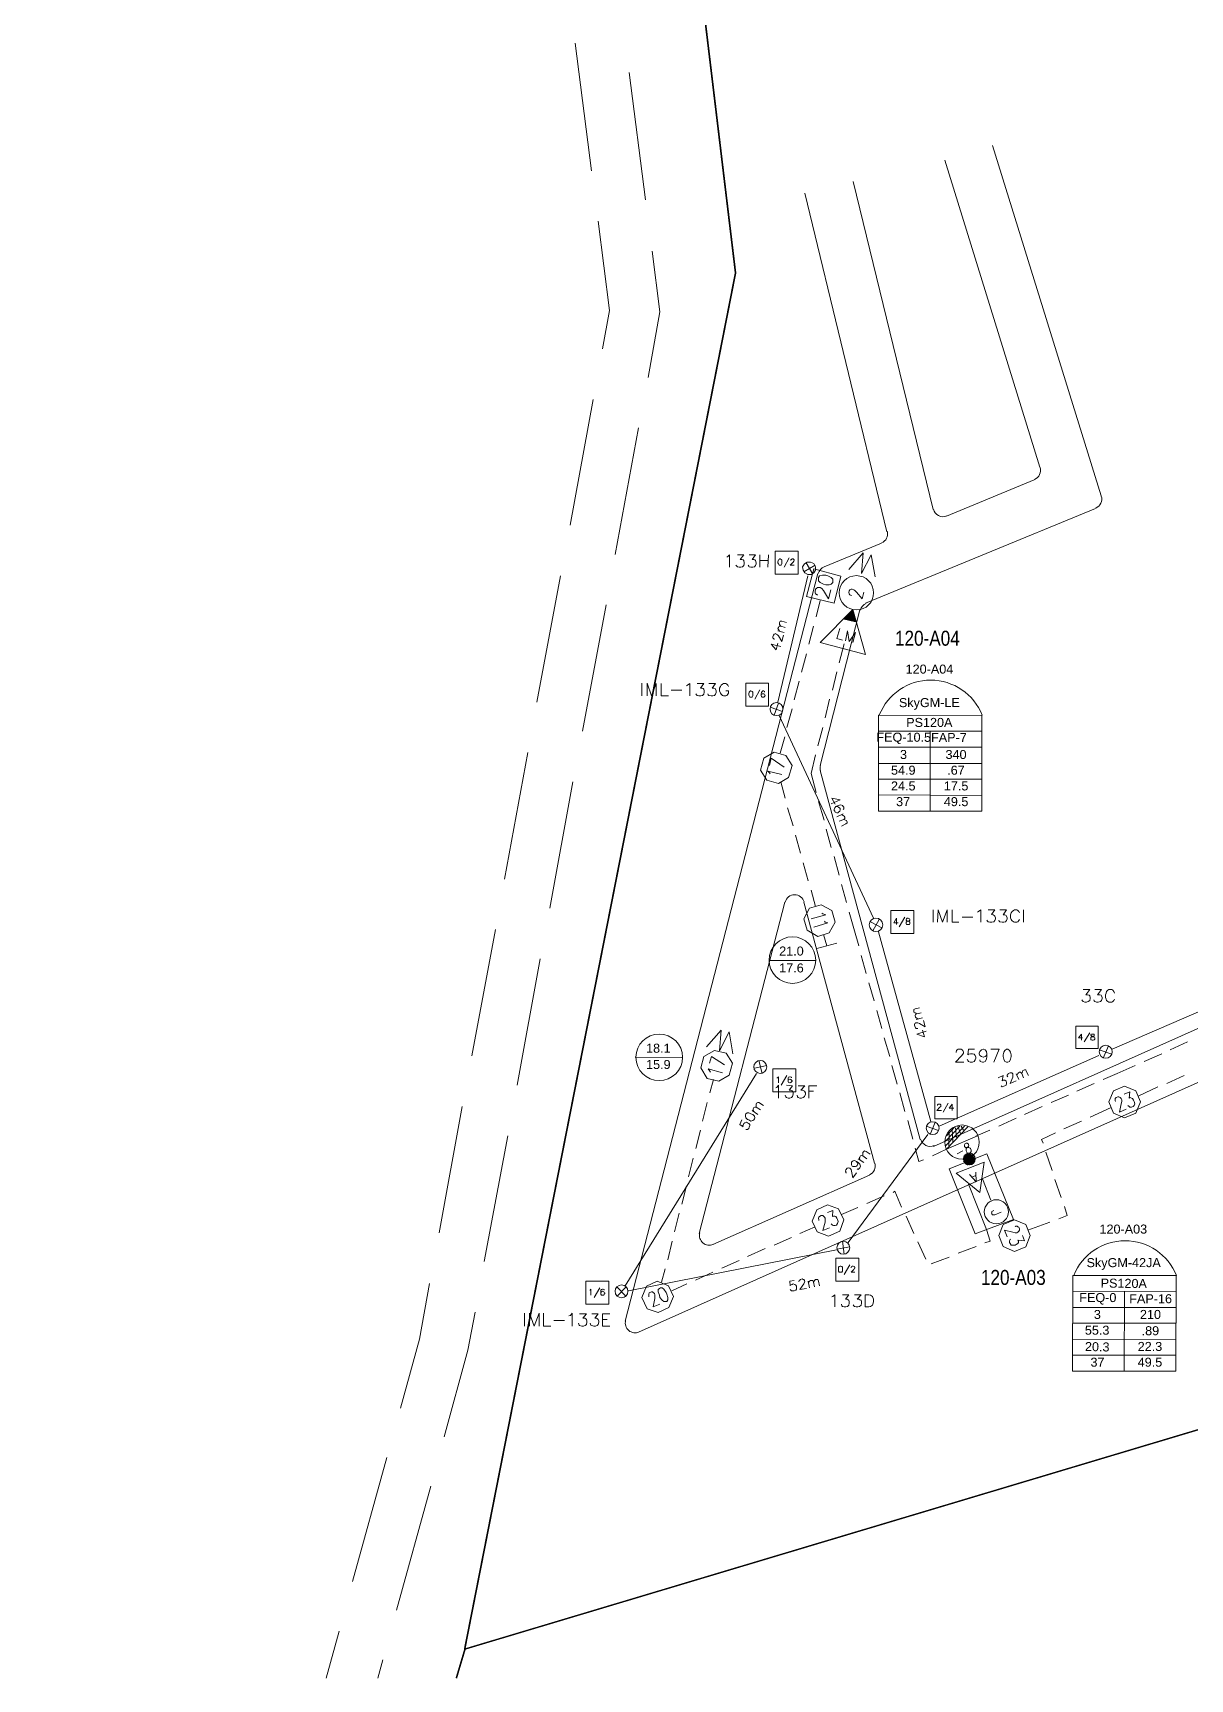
# Model space of a CAD drawing. Header units: millimetres. Extents: x 557 to 992, y 46 to 1048.
# Drawn here: x 556.6 to 784, y 45.8 to 369.4 of the extents above; entities that cross this region are included whole.
import ezdxf

# ---------------------------------------------------------------- set-up
doc = ezdxf.new("R2010")
doc.units = ezdxf.units.MM
for name, color, linetype in [('PDF_Level 1', 1, 'Continuous'), ('PDF_Level 21', 1, 'Continuous'), ('PDF_Level 22', 1, 'Continuous'), ('PDF_Level 35', 7, 'Continuous'), ('PDF_RICKLEE_AMPBLOCK', 7, 'Continuous'), ('PDF_SKY-Lipa$0$POLE NUMBER', 5, 'Continuous'), ('PDF_SKY-Lipa$0$RICKLEE_HOUSECOUNT', 3, 'Continuous'), ('PDF_Text', 7, 'Continuous')]:
    doc.layers.add(name, color=color, linetype=linetype)
for name, color, linetype, true_color in [('PDF_RICKLEE_COAXCABLE', 32, 'Continuous', 0xdd6e00), ('PDF_RICKLEE_ENDOFTAPOFFBLOCK', 132, 'Continuous', 0x00dddd), ('PDF_RICKLEE_NODEBOUNDARY', 92, 'Continuous', 0x00b800), ('PDF_SKY-Lipa$0$RICKLEE_POLEPED', 8, 'Continuous', 0x767676), ('PDF_SKY-Lipa$0$RICKLEE_ROAD', 251, 'Continuous', 0x636466), ('PDF_SKY-Lipa$0$RICKLEE_STRAND', 8, 'Continuous', 0x767676), ('PDF_SKY-Lipa$0$RICKLEE_STRANDDISTANCE', 8, 'Continuous', 0x767676)]:
    doc.layers.add(name, color=color, linetype=linetype, true_color=true_color)
doc.styles.add('PDF Arial Narrow', font='ARIALN.TTF')
doc.styles.add('PDF ArialMT', font='arial.ttf')

msp = doc.modelspace()

# ---------------------------------------------------------------- linework, layer by layer
at = {"layer": 'PDF_Level 1', "lineweight": 9}
for points in [[(711.95, 192.16), (712.61, 189.95)], [(714.6, 190.5), (710.62, 189.4)]]:
    msp.add_lwpolyline(points, dxfattribs=at)
at = {"layer": 'PDF_Level 21', "lineweight": 9}
for points in [[(716.91, 263.91), (719.78, 267.22), (719.45, 263.14), (721.33, 266.78), (722.1, 262.47)], [(717.47, 258.83), (717.36, 258.83), (717.14, 258.94), (717.03, 259.16), (716.91, 259.38), (717.03, 259.71), (717.14, 259.94), (717.36, 260.05), (717.58, 260.05), (717.91, 259.94), (718.13, 259.82), (718.46, 259.49), (719.56, 258.17), (719.9, 259.49)], [(718.13, 253.86), (716.25, 254.31)], [(716.47, 254.42), (718.02, 253.97), (716.36, 254.42)], [(718.02, 254.08), (716.47, 254.53)], [(718.02, 254.31), (716.58, 254.64)], [(718.02, 254.19), (716.58, 254.53)], [(717.91, 254.42), (716.69, 254.75)], [(716.8, 254.86), (717.91, 254.53), (716.8, 254.75)], [(717.8, 254.75), (716.91, 254.97)], [(717.91, 254.64), (716.91, 254.86)], [(717.8, 254.86), (717.03, 255.08)], [(717.8, 254.97), (717.14, 255.19), (717.8, 255.08)], [(717.69, 255.19), (717.25, 255.3)], [(717.69, 255.3), (717.36, 255.41), (717.69, 255.41), (717.47, 255.52), (717.58, 255.52)], [(688.99, 170.08), (691.86, 173.39), (691.52, 169.3), (693.4, 173.06), (694.17, 168.75)], [(735.9, 150.65), (739.66, 154.51)], [(735.9, 151.53), (738.77, 154.51)], [(742.19, 152.64), (736.12, 149.99), (740.32, 154.4)], [(736.12, 152.64), (737.78, 154.4)], [(736.56, 150.65), (736.67, 153.19)], [(737.34, 151.31), (737.23, 153.96)], [(738.11, 152.3), (737.89, 154.18)], [(738.88, 153.08), (738.33, 154.51)], [(739.43, 153.74), (738.99, 154.51)], [(738.22, 149.1), (739.32, 149.65)]]:
    msp.add_lwpolyline(points, dxfattribs=at)
for points in [[(711.28, 249.56), (717.69, 256.07), (720.23, 247.24)], [(716.03, 254.19), (717.69, 255.85), (718.24, 253.64)], [(716.25, 254.19), (717.58, 255.63), (718.13, 253.75)], [(739.77, 151.09), (739.66, 150.87), (739.66, 150.65), (739.66, 150.54), (739.88, 150.32), (739.99, 150.32), (740.32, 150.32), (740.54, 150.32), (740.76, 150.21), (740.87, 150.1), (740.98, 149.77), (740.98, 149.65), (740.98, 149.54), (740.87, 149.32), (740.54, 149.21), (740.32, 149.21), (740.21, 149.21), (740.1, 149.43), (739.99, 149.65), (739.99, 149.88), (739.99, 150.1), (740.21, 150.32), (740.43, 150.54), (740.54, 150.65), (740.43, 150.87), (740.43, 150.98), (740.21, 151.2), (739.99, 151.2)], [(743.52, 147.45), (742.64, 141.49), (738, 145.24)]]:
    msp.add_lwpolyline(points, close=True, dxfattribs=at)
for centre in [(718.43, 259.34), (739.19, 151.37)]:
    msp.add_circle(centre, 3.37, dxfattribs=at)
at = {"layer": 'PDF_Level 22', "lineweight": 9}
for points in [[(708.64, 258.61), (710.07, 264.02), (715.37, 262.58), (714.04, 257.29)], [(710.95, 262.14), (710.95, 261.7), (711.28, 261.37), (711.95, 261.04), (712.39, 260.93), (713.05, 260.93), (713.49, 261.04), (713.82, 261.37), (713.82, 261.59), (713.82, 262.03), (713.49, 262.36), (712.83, 262.69), (712.39, 262.81), (711.73, 262.81), (711.17, 262.69), (710.95, 262.36)], [(704.55, 227.37), (702.23, 228.03), (700.25, 226.82), (699.58, 224.5), (700.8, 222.51), (703.12, 221.85), (705.1, 223.06), (705.77, 225.38)], [(710.84, 191.82), (713.05, 192.49), (714.27, 194.58), (713.6, 196.9), (711.51, 198.01), (709.19, 197.34), (708.08, 195.25), (708.75, 193.04)], [(692.85, 168.86), (690.53, 169.41), (688.43, 168.2), (687.88, 165.99), (689.1, 163.9), (691.41, 163.34), (693.4, 164.56), (694.06, 166.88)], [(774.21, 159.26), (773.32, 161.47), (771.12, 162.35), (768.91, 161.47), (768.03, 159.26), (768.91, 157.05), (771.12, 156.17), (773.32, 157.05)], [(715.92, 136.08), (714.93, 138.28), (712.72, 139.06), (710.62, 138.06), (709.74, 135.86), (710.73, 133.76), (712.94, 132.88), (715.15, 133.87)], [(749.48, 129.89), (751.69, 130.78), (752.57, 132.99), (751.69, 135.19), (749.48, 136.08), (747.27, 135.19), (746.39, 132.99), (747.27, 130.89)], [(682.47, 121.06), (681.48, 123.16), (679.27, 124.04), (677.17, 123.05), (676.29, 120.84), (677.28, 118.64), (679.49, 117.86), (681.59, 118.86)], [(679.71, 122.61), (679.49, 122.39), (679.49, 121.95), (679.71, 121.28), (679.82, 120.84), (680.26, 120.29), (680.6, 120.07), (680.93, 120.07), (681.15, 120.07), (681.37, 120.4), (681.37, 120.84), (681.15, 121.51), (681.04, 121.84), (680.6, 122.5), (680.26, 122.72), (679.93, 122.72)]]:
    msp.add_lwpolyline(points, close=True, dxfattribs=at)
for points in [[(710.84, 258.94), (710.73, 258.94), (710.4, 259.16), (710.29, 259.27), (710.29, 259.6), (710.4, 260.05), (710.62, 260.27), (710.73, 260.38), (711.06, 260.38), (711.28, 260.38), (711.62, 260.16), (711.95, 259.82), (712.94, 258.17), (713.38, 259.94)], [(701.35, 225.38), (701.68, 226.82), (704.22, 225.05)], [(701.46, 223.73), (701.35, 223.95), (701.02, 224.28), (703.78, 223.62)], [(711.62, 196.35), (711.84, 196.24), (712.39, 196.02), (709.52, 195.25)], [(712.17, 194.8), (712.28, 194.58), (712.83, 194.47), (710.07, 193.59)], [(689.76, 165.11), (689.65, 165.33), (689.32, 165.77), (692.08, 165)], [(689.54, 166.88), (689.98, 168.2), (692.52, 166.54)], [(769.35, 159.37), (769.24, 159.48), (769.24, 159.7), (769.24, 159.92), (769.46, 160.14), (769.79, 160.25), (770.01, 160.25), (770.23, 160.14), (770.45, 159.92), (770.56, 159.7), (770.56, 159.37), (770.45, 158.93), (770.12, 157.27), (771.45, 157.82)], [(771.01, 160.8), (772.11, 161.25), (772, 160.03), (772.22, 160.14), (772.44, 160.03), (772.66, 159.92), (772.88, 159.59), (772.99, 159.37), (773.1, 158.93), (772.99, 158.6), (772.77, 158.38), (772.44, 158.27), (772.11, 158.27), (772, 158.38), (771.78, 158.6)], [(711.06, 135.97), (711.06, 136.08), (710.95, 136.41), (711.06, 136.63), (711.17, 136.74), (711.51, 136.96), (711.84, 136.96), (711.95, 136.85), (712.17, 136.63), (712.28, 136.41), (712.28, 136.08), (712.28, 135.64), (711.84, 133.98), (713.16, 134.53)], [(712.72, 137.51), (713.82, 137.95), (713.71, 136.74), (713.93, 136.85), (714.15, 136.85), (714.38, 136.74), (714.6, 136.41), (714.71, 136.19), (714.82, 135.75), (714.71, 135.41), (714.49, 135.08), (714.27, 134.97), (713.93, 134.97), (713.71, 135.08), (713.49, 135.3)], [(746.83, 137.62), (745.62, 137.07), (745.29, 137.07), (745.17, 137.07), (745.06, 137.29), (744.95, 137.4), (745.06, 137.62), (745.06, 137.73), (745.29, 137.84), (745.4, 137.95)], [(749.59, 134.75), (749.7, 134.86), (750.03, 134.86), (750.14, 134.75), (750.36, 134.64), (750.47, 134.31), (750.47, 134.09), (750.36, 133.87), (750.14, 133.65), (749.92, 133.54), (749.59, 133.54), (749.15, 133.65), (747.49, 134.09), (748.04, 132.77)], [(751.03, 132.99), (751.47, 131.99), (750.14, 132.1), (750.25, 131.88), (750.25, 131.66), (750.14, 131.44), (749.81, 131.22), (749.59, 131.11), (749.15, 131.11), (748.82, 131.11), (748.6, 131.44), (748.49, 131.66), (748.49, 131.99), (748.6, 132.21), (748.71, 132.32)], [(677.62, 120.95), (677.62, 121.06), (677.62, 121.39), (677.62, 121.51), (677.73, 121.73), (678.17, 121.95), (678.39, 121.95), (678.5, 121.84), (678.72, 121.62), (678.83, 121.39), (678.83, 121.06), (678.83, 120.62), (678.5, 118.97), (679.82, 119.52)]]:
    msp.add_lwpolyline(points, dxfattribs=at)
at = {"layer": 'PDF_Level 22', "color": 7, "lineweight": 9}
for points in [[(715.15, 252.32), (714.6, 250.33), (715.7, 250)], [(716.25, 249.89), (716.69, 251.88), (717.03, 249.78), (718.24, 251.55), (717.69, 249.56)], [(740.43, 143.14), (743.96, 134.2)], [(741.86, 145.46), (741.97, 143.58), (740.65, 145.02)], [(741.86, 144.8), (741.09, 144.47)], [(743.19, 144.14), (744.84, 139.94)]]:
    msp.add_lwpolyline(points, dxfattribs=at)
msp.add_lwpolyline([(744.07, 149.1), (749.26, 136.19), (741.75, 133.32), (736.67, 146.12)], close=True, dxfattribs=at)
msp.add_circle((745.92, 137.68), 2.37, dxfattribs=at)
at = {"layer": 'PDF_Level 35', "lineweight": 9}
for points in [[(739.43, 148.44), (740.65, 149.1), (741.53, 147.56), (740.32, 146.9), (739.43, 148.33)], [(741.53, 147.78), (740.1, 146.9), (739.43, 148.11), (740.87, 148.99), (741.64, 147.89)], [(739.88, 147.12), (739.43, 147.89), (741.09, 148.88), (741.64, 148.11)], [(740.32, 149.1), (739.54, 148.66)], [(740.87, 146.9), (739.77, 148.88)], [(741.09, 147.01), (739.88, 148.88)], [(741.2, 147.12), (740.1, 148.99)], [(741.31, 147.23), (740.21, 149.1)], [(741.42, 147.45), (740.43, 149.1)], [(741.2, 148.77), (739.43, 147.78)], [(739.43, 147.56), (741.31, 148.66)], [(740.54, 146.9), (739.54, 148.55)], [(741.42, 148.55), (739.54, 147.45)], [(740.76, 146.9), (739.66, 148.66)], [(739.66, 147.23), (741.53, 148.33)], [(741.53, 148.22), (739.77, 147.12)], [(741.64, 148), (739.88, 147.01)], [(741.42, 147.34), (740.65, 146.9)]]:
    msp.add_lwpolyline(points, dxfattribs=at)
msp.add_circle((740.62, 148.06), 1.16, dxfattribs=at)
at = {"layer": 'PDF_RICKLEE_AMPBLOCK', "lineweight": 9}
for points in [[(743.08, 216.44), (743.08, 235.21), (722.77, 235.32), (722.77, 216.44)], [(781.16, 106.38), (781.27, 125.15), (760.96, 125.15), (760.85, 106.38)]]:
    msp.add_lwpolyline(points, close=True, dxfattribs=at)
for points in [[(722.77, 232.12), (743.08, 232.12)], [(732.92, 232.12), (732.92, 216.44)], [(722.77, 229.03), (743.08, 229.03)], [(722.77, 225.82), (743.08, 225.82)], [(722.77, 222.73), (743.08, 222.73)], [(722.77, 219.64), (743.08, 219.53)], [(760.96, 122.06), (781.16, 121.95)], [(771.12, 122.06), (771.01, 106.38)], [(760.96, 118.86), (781.16, 118.86)], [(760.96, 115.76), (781.16, 115.76)], [(760.96, 112.67), (781.16, 112.56)], [(760.96, 109.47), (781.16, 109.47)]]:
    msp.add_lwpolyline(points, dxfattribs=at)
for centre in [(733.01, 231.3), (771.2, 121.12)]:
    msp.add_arc(centre, 10.87, 21.6691, 158.1742, dxfattribs=at)
at = {"layer": 'PDF_RICKLEE_COAXCABLE', "lineweight": 0}
for points in [[(711.28, 257.84), (710.51, 254.64)], [(709.96, 252.76), (709.08, 249.23)], [(715.04, 245.58), (716.03, 249.34)], [(708.64, 247.35), (707.64, 243.71)], [(713.71, 240.18), (714.6, 243.82)], [(707.2, 241.94), (706.21, 238.3)], [(705.77, 236.53), (704.77, 232.89)], [(712.28, 234.77), (713.16, 238.41)], [(704.33, 231.01), (703.45, 227.81)], [(710.84, 229.25), (711.84, 232.89)], [(710.51, 220.08), (709.52, 223.84), (710.4, 227.48)], [(703.56, 222.18), (704.44, 218.98)], [(704.88, 217.1), (705.99, 213.57)], [(712.06, 214.68), (710.95, 218.32)], [(706.43, 211.69), (707.42, 208.16)], [(713.49, 209.27), (712.5, 212.91)], [(715.04, 203.86), (714.04, 207.5)], [(707.97, 206.29), (708.97, 202.75)], [(709.52, 200.88), (710.4, 197.67)], [(716.47, 198.45), (715.48, 201.98)], [(718.9, 189.95), (718.02, 192.93), (717.03, 196.57)], [(720.34, 184.54), (719.34, 188.07)], [(721.88, 179.13), (720.89, 182.66)], [(723.43, 173.72), (722.43, 177.25)], [(724.97, 168.2), (723.87, 171.84)], [(778.4, 168.75), (774.98, 167.21)], [(783.48, 171.07), (780.06, 169.53)], [(726.41, 162.79), (725.41, 166.43)], [(773.21, 166.43), (769.68, 164.89), (766.92, 163.67)], [(689.65, 161.03), (690.31, 163.67)], [(765.16, 162.9), (761.73, 161.36)], [(773.88, 160.47), (777.63, 162.24)], [(779.4, 162.9), (782.82, 164.45)], [(688.21, 155.51), (689.1, 159.15)], [(727.95, 157.38), (726.96, 161.03)], [(760.08, 160.58), (756.66, 159.15)], [(729.5, 151.97), (728.51, 155.62)], [(749.81, 156.06), (746.39, 154.51)], [(754.89, 158.38), (751.47, 156.83)], [(759.19, 153.96), (762.62, 155.51)], [(764.38, 156.28), (768.47, 158.15)], [(686.89, 150.1), (687.77, 153.74)], [(744.62, 153.74), (741.86, 152.53)], [(755.11, 151.2), (754.78, 151.86), (757.54, 153.19)], [(731.6, 147.89), (730.71, 147.56), (729.94, 150.21)], [(736.12, 149.99), (733.36, 148.66)], [(756.88, 145.79), (755.66, 149.43)], [(685.45, 144.58), (686.34, 148.22)], [(684.13, 139.17), (685.01, 142.81)], [(758.64, 140.49), (757.43, 144.02)], [(723.87, 140.82), (720.45, 139.28)], [(727.29, 138.62), (725.97, 141.71), (725.64, 141.49)], [(682.69, 133.76), (683.58, 137.4)], [(718.68, 138.51), (715.48, 137.18)], [(729.72, 133.43), (728.17, 136.85)], [(758.2, 136.3), (759.86, 136.96), (759.3, 138.73)], [(705.65, 132.65), (702.23, 131.11)], [(710.29, 134.75), (707.31, 133.43)], [(743.96, 134.2), (744.73, 131.88), (743.63, 131.55)], [(752.13, 134.09), (756.43, 135.64)], [(681.37, 128.24), (682.25, 131.88)], [(700.47, 130.45), (697.04, 128.9)], [(732.04, 128.35), (730.49, 131.77)], [(741.97, 130.89), (738.44, 129.56)], [(680.15, 123.82), (680.82, 126.47)], [(695.39, 128.13), (691.97, 126.58)], [(736.67, 128.79), (733.14, 127.47)], [(685.12, 123.49), (682.14, 122.17)], [(690.2, 125.81), (686.78, 124.27)]]:
    msp.add_lwpolyline(points, dxfattribs=at)
at = {"layer": 'PDF_RICKLEE_ENDOFTAPOFFBLOCK', "lineweight": 0}
for points in [[(701.24, 187.08), (710.29, 187.08)], [(674.97, 168.09), (684.13, 167.98)]]:
    msp.add_lwpolyline(points, dxfattribs=at)
for centre in [(705.85, 187.14), (679.68, 168.04)]:
    msp.add_circle(centre, 4.58, dxfattribs=at)
at = {"layer": 'PDF_RICKLEE_NODEBOUNDARY', "lineweight": 0}
for points in [[(985.27, 154.62, 0.316, 0.316, 0), (777.08, 1038.41, 0.332, 0.332, 0), (556.79, 946.01, 0.213, 0.213, 0), (670.99, 519.02, 0.329, 0.329, 0), (694.67, 322.2, 0.325, 0.325, 0), (641.46, 51.74, 0, 0, 0)], [(991.46, 114.33, 0.285, 0.285, 0), (985.27, 154.62, 0.275, 0.275, 0), (641.52, 51.74, 0.318, 0.318, 0), (639.81, 46, 0, 0, 0)]]:
    msp.add_lwpolyline(points, format="xyseb", dxfattribs=at)
at = {"layer": 'PDF_SKY-Lipa$0$POLE NUMBER', "lineweight": 13}
for points in [[(692.96, 266.34), (693.18, 266.45), (693.51, 266.78), (693.51, 264.35)], [(695.06, 266.78), (696.27, 266.78), (695.61, 265.9), (695.94, 265.9), (696.16, 265.79), (696.27, 265.68), (696.38, 265.23), (696.38, 265.01), (696.27, 264.68), (696.05, 264.46), (695.72, 264.35), (695.39, 264.35), (695.06, 264.46), (694.95, 264.57), (694.73, 264.79)], [(697.38, 266.78), (698.59, 266.78), (697.93, 265.9), (698.26, 265.9), (698.48, 265.79), (698.59, 265.68), (698.7, 265.23), (698.7, 265.01), (698.59, 264.68), (698.37, 264.46), (698.04, 264.35), (697.71, 264.35), (697.38, 264.46), (697.27, 264.57), (697.15, 264.79)], [(699.47, 264.35), (699.47, 266.78)], [(699.47, 265.68), (701.02, 265.68)], [(701.13, 266.78), (701.02, 264.35)], [(676.29, 239.07), (676.29, 241.61)], [(677.28, 239.07), (677.28, 241.61), (678.17, 239.07), (679.05, 241.5), (679.05, 239.07)], [(680.04, 241.5), (680.04, 239.07), (681.48, 239.07)], [(682.03, 240.18), (684.13, 240.18)], [(685.01, 241.06), (685.23, 241.17), (685.67, 241.5), (685.67, 239.07)], [(687.11, 241.5), (688.43, 241.5), (687.77, 240.62), (688.1, 240.62), (688.32, 240.51), (688.43, 240.4), (688.54, 240.06), (688.54, 239.84), (688.43, 239.4), (688.21, 239.18), (687.88, 239.07), (687.44, 239.07), (687.11, 239.18), (687, 239.29), (686.89, 239.51)], [(689.43, 241.5), (690.75, 241.5), (690.09, 240.62), (690.42, 240.62), (690.64, 240.51), (690.75, 240.4), (690.86, 240.06), (690.86, 239.73), (690.75, 239.4), (690.53, 239.18), (690.2, 239.07), (689.87, 239.07), (689.43, 239.18), (689.32, 239.29), (689.21, 239.51)], [(693.29, 240.95), (693.18, 241.17), (692.96, 241.39), (692.74, 241.5), (692.3, 241.5), (692.08, 241.39), (691.86, 241.17), (691.75, 240.95), (691.52, 240.62), (691.52, 240.06), (691.75, 239.62), (691.86, 239.4), (692.08, 239.18), (692.3, 239.07), (692.74, 239.07), (692.96, 239.18), (693.18, 239.4), (693.29, 239.62), (693.29, 240.06), (692.74, 240.06)], [(733.47, 194.58), (733.47, 197.01)], [(734.36, 194.58), (734.47, 197.01), (735.35, 194.58), (736.23, 197.01), (736.23, 194.58)], [(737.23, 197.01), (737.23, 194.58), (738.55, 194.58)], [(739.21, 195.58), (741.31, 195.58)], [(742.19, 196.57), (742.41, 196.68), (742.86, 197.01), (742.86, 194.58)], [(744.29, 197.01), (745.62, 197.01), (744.95, 196.13), (745.29, 196.02), (745.51, 195.91), (745.62, 195.8), (745.73, 195.47), (745.73, 195.25), (745.62, 194.92), (745.4, 194.69), (745.06, 194.58), (744.62, 194.58), (744.29, 194.69), (744.18, 194.8), (744.07, 195.03)], [(746.61, 197.01), (747.93, 197.01), (747.27, 196.02), (747.6, 196.02), (747.82, 195.91), (747.93, 195.8), (748.04, 195.47), (748.04, 195.25), (747.93, 194.92), (747.71, 194.69), (747.38, 194.58), (747.05, 194.58), (746.61, 194.69), (746.5, 194.8), (746.39, 195.03)], [(750.47, 196.46), (750.36, 196.68), (750.14, 196.9), (749.92, 197.01), (749.48, 197.01), (749.26, 196.9), (749.04, 196.68), (748.82, 196.46), (748.71, 196.02), (748.71, 195.47), (748.82, 195.14), (748.93, 194.92), (749.26, 194.69), (749.48, 194.58), (749.92, 194.58), (750.14, 194.69), (750.36, 194.92), (750.47, 195.14)], [(751.25, 194.58), (751.25, 197.01)], [(762.95, 181.34), (764.27, 181.34), (763.5, 180.34), (763.83, 180.34), (764.16, 180.23), (764.27, 180.12), (764.38, 179.79), (764.38, 179.57), (764.27, 179.24), (763.94, 179.02), (763.61, 178.91), (763.28, 178.91), (762.95, 179.02), (762.84, 179.13), (762.73, 179.35)], [(765.27, 181.34), (766.59, 181.34), (765.82, 180.34), (766.26, 180.34), (766.48, 180.23), (766.59, 180.12), (766.7, 179.79), (766.7, 179.57), (766.59, 179.24), (766.37, 179.02), (765.93, 178.91), (765.6, 178.91), (765.27, 179.02), (765.16, 179.13), (765.05, 179.35)], [(769.13, 180.67), (769.02, 181.01), (768.8, 181.23), (768.58, 181.34), (768.03, 181.34), (767.8, 181.23), (767.58, 181.01), (767.47, 180.67), (767.36, 180.34), (767.36, 179.79), (767.47, 179.46), (767.58, 179.24), (767.8, 179.02), (768.03, 178.91), (768.58, 178.91), (768.8, 179.02), (769.02, 179.24), (769.13, 179.46)], [(738, 168.97), (738, 169.08), (738.11, 169.41), (738.22, 169.53), (738.44, 169.64), (738.99, 169.64), (739.21, 169.53), (739.32, 169.41), (739.43, 169.08), (739.43, 168.86), (739.32, 168.64), (739.1, 168.31), (737.89, 167.1), (739.54, 167.1)], [(741.64, 169.64), (740.43, 169.64), (740.32, 168.53), (740.43, 168.64), (740.87, 168.75), (741.2, 168.75), (741.53, 168.64), (741.75, 168.42), (741.86, 168.09), (741.86, 167.87), (741.75, 167.54), (741.53, 167.21), (741.2, 167.1), (740.76, 167.1), (740.43, 167.21), (740.32, 167.43), (740.21, 167.65)], [(744.07, 168.75), (743.96, 168.42), (743.74, 168.2), (743.41, 168.09), (743.3, 168.09), (742.97, 168.2), (742.64, 168.42), (742.53, 168.75), (742.53, 168.86), (742.64, 169.19), (742.97, 169.53), (743.3, 169.64), (743.41, 169.64), (743.74, 169.53), (743.96, 169.19), (744.07, 168.75), (744.07, 168.2), (743.96, 167.65), (743.74, 167.21), (743.41, 167.1), (743.19, 167.1), (742.75, 167.21), (742.64, 167.54)], [(744.84, 169.64), (746.5, 169.64), (745.4, 167.1)], [(702.56, 162.02), (702.78, 162.13), (703.12, 162.57), (703.12, 160.03)], [(704.66, 162.57), (705.88, 162.46), (705.21, 161.58), (705.54, 161.58), (705.77, 161.47), (705.88, 161.36), (705.99, 161.03), (705.99, 160.8), (705.88, 160.36), (705.65, 160.14), (705.32, 160.03), (704.99, 160.03), (704.66, 160.14), (704.55, 160.25), (704.44, 160.58)], [(706.98, 162.46), (708.3, 162.46), (707.53, 161.58), (707.86, 161.58), (708.08, 161.47), (708.19, 161.36), (708.41, 161.03), (708.41, 160.8), (708.19, 160.36), (707.97, 160.14), (707.64, 160.03), (707.31, 160.03), (706.98, 160.14), (706.87, 160.25), (706.76, 160.58)], [(709.08, 160.03), (709.08, 162.46), (710.62, 162.46)], [(709.08, 161.36), (709.96, 161.36)], [(713.6, 120.95), (713.82, 121.06), (714.15, 121.39), (714.15, 118.97)], [(715.7, 121.39), (716.91, 121.39), (716.25, 120.51), (716.58, 120.51), (716.8, 120.4), (716.91, 120.29), (717.03, 119.96), (717.03, 119.74), (716.91, 119.3), (716.69, 119.08), (716.36, 118.97), (716.03, 118.97), (715.7, 119.08), (715.59, 119.19), (715.48, 119.52)], [(718.02, 121.39), (719.34, 121.39), (718.57, 120.51), (718.9, 120.51), (719.12, 120.4), (719.34, 120.29), (719.45, 119.96), (719.45, 119.74), (719.34, 119.3), (719.01, 119.08), (718.68, 118.97), (718.35, 118.97), (718.02, 119.08), (717.91, 119.19), (717.8, 119.41)], [(653.22, 115.21), (653.22, 117.75)], [(654.21, 115.21), (654.21, 117.75), (655.1, 115.21), (656.09, 117.75), (656.09, 115.21)], [(656.97, 117.75), (656.97, 115.21), (658.41, 115.21)], [(661.94, 117.2), (662.27, 117.31), (662.6, 117.75), (662.6, 115.21)], [(664.04, 117.64), (665.36, 117.64), (664.7, 116.76), (665.03, 116.76), (665.25, 116.65), (665.36, 116.54), (665.47, 116.21), (665.47, 115.99), (665.36, 115.54), (665.14, 115.32), (664.81, 115.21), (664.48, 115.21), (664.04, 115.32), (663.93, 115.43), (663.82, 115.76)], [(666.47, 117.64), (667.68, 117.64), (667.02, 116.76), (667.35, 116.76), (667.57, 116.65), (667.68, 116.54), (667.79, 116.21), (667.79, 115.99), (667.68, 115.54), (667.46, 115.32), (667.13, 115.21), (666.8, 115.21), (666.47, 115.32), (666.25, 115.43), (666.13, 115.76)], [(670, 115.21), (668.56, 115.21), (668.56, 117.64), (670, 117.64)], [(668.56, 116.54), (669.45, 116.54)], [(658.96, 116.32), (661.06, 116.32)]]:
    msp.add_lwpolyline(points, dxfattribs=at)
for points in [[(747.93, 169.64), (747.6, 169.41), (747.38, 169.08), (747.27, 168.53), (747.27, 168.2), (747.38, 167.65), (747.6, 167.21), (747.93, 167.1), (748.16, 167.1), (748.49, 167.21), (748.71, 167.65), (748.82, 168.2), (748.82, 168.53), (748.71, 169.08), (748.49, 169.41), (748.16, 169.64)], [(720.12, 118.97), (720.12, 121.39), (720.89, 121.39), (721.22, 121.28), (721.55, 121.06), (721.66, 120.84), (721.77, 120.51), (721.77, 119.96), (721.66, 119.52), (721.55, 119.3), (721.22, 119.08), (720.89, 118.97)]]:
    msp.add_lwpolyline(points, close=True, dxfattribs=at)
at = {"layer": 'PDF_SKY-Lipa$0$RICKLEE_HOUSECOUNT', "lineweight": 0}
for points in [[(706.98, 267.55), (706.98, 263.03), (702.45, 263.03), (702.45, 267.55)], [(703.34, 266.01), (703.23, 265.9), (703.12, 265.79), (703.01, 265.45), (703.01, 265.23), (703.12, 265.01), (703.23, 264.79), (703.34, 264.79), (703.45, 264.79), (703.67, 264.79), (703.78, 265.01), (703.78, 265.23), (703.78, 265.45), (703.78, 265.79), (703.67, 265.9), (703.45, 266.01)], [(701.13, 241.61), (701.13, 237.08), (696.71, 237.08), (696.71, 241.61)], [(697.6, 240.06), (697.49, 239.95), (697.38, 239.84), (697.27, 239.51), (697.27, 239.29), (697.38, 239.07), (697.49, 238.85), (697.6, 238.85), (697.71, 238.85), (697.93, 238.85), (698.04, 239.07), (698.04, 239.29), (698.04, 239.51), (698.04, 239.84), (697.93, 239.95), (697.71, 240.06)], [(729.72, 196.9), (729.72, 192.38), (725.19, 192.38), (725.19, 196.9)], [(728.4, 195.36), (728.28, 195.25), (728.17, 195.14), (728.17, 195.03), (728.28, 194.92), (728.4, 194.8), (728.62, 194.8), (728.84, 194.69), (728.95, 194.58), (728.95, 194.47), (728.95, 194.36), (728.95, 194.25), (728.84, 194.14), (728.62, 194.14), (728.4, 194.14), (728.28, 194.14), (728.17, 194.25), (728.17, 194.36), (728.17, 194.47), (728.17, 194.58), (728.28, 194.69), (728.51, 194.8), (728.73, 194.8), (728.84, 194.92), (728.95, 195.03), (728.95, 195.14), (728.84, 195.25), (728.62, 195.36)], [(765.93, 174.16), (765.93, 169.75), (761.51, 169.75), (761.51, 174.16)], [(764.71, 172.62), (764.6, 172.62), (764.49, 172.51), (764.49, 172.4), (764.6, 172.28), (764.71, 172.17), (764.93, 172.06), (765.05, 172.06), (765.16, 171.95), (765.27, 171.84), (765.27, 171.62), (765.16, 171.51), (764.93, 171.4), (764.71, 171.4), (764.6, 171.51), (764.49, 171.51), (764.49, 171.62), (764.49, 171.84), (764.49, 171.95), (764.6, 172.06), (764.82, 172.06), (765.05, 172.17), (765.16, 172.28), (765.16, 172.4), (765.16, 172.51), (765.16, 172.62), (764.93, 172.62)], [(706.54, 165.77), (706.54, 161.25), (702.01, 161.25), (702.01, 165.77)], [(738.22, 160.36), (738.22, 155.95), (733.8, 155.95), (733.8, 160.36)], [(718.9, 128.57), (718.9, 124.04), (714.38, 124.04), (714.38, 128.57)], [(715.26, 127.02), (715.04, 126.91), (714.93, 126.8), (714.93, 126.47), (714.93, 126.25), (714.93, 126.03), (715.04, 125.81), (715.26, 125.81), (715.37, 125.81), (715.59, 125.81), (715.7, 126.03), (715.7, 126.25), (715.7, 126.47), (715.7, 126.8), (715.59, 126.91), (715.37, 127.02)], [(669.78, 124.04), (669.78, 119.52), (665.25, 119.52), (665.25, 124.04)]]:
    msp.add_lwpolyline(points, close=True, dxfattribs=at)
for points in [[(705.21, 266.23), (704.22, 264.35)], [(705.54, 265.68), (705.54, 265.79), (705.54, 265.9), (705.65, 265.9), (705.77, 266.01), (705.99, 266.01), (706.1, 265.9), (706.21, 265.79), (706.21, 265.68), (706.1, 265.57), (705.99, 265.34), (705.43, 264.79), (706.21, 264.79)], [(699.47, 240.29), (698.48, 238.41)], [(700.36, 239.84), (700.36, 239.95), (700.14, 240.06), (700.02, 240.06), (699.91, 239.95), (699.8, 239.73), (699.69, 239.51), (699.69, 239.18), (699.8, 238.96), (699.91, 238.85), (700.02, 238.85), (700.14, 238.85), (700.25, 238.85), (700.36, 238.96), (700.47, 239.18), (700.36, 239.4), (700.25, 239.51), (700.14, 239.51), (700.02, 239.51), (699.91, 239.51), (699.8, 239.4), (699.69, 239.18)], [(726.3, 194.14), (726.3, 195.36), (725.75, 194.47), (726.63, 194.47)], [(727.95, 195.58), (726.85, 193.7)], [(762.62, 171.4), (762.62, 172.62), (762.06, 171.84), (762.84, 171.84)], [(764.27, 172.84), (763.17, 171.07)], [(702.78, 164.01), (702.9, 164.01), (703.12, 164.23), (703.12, 163.01)], [(704.77, 164.45), (703.67, 162.57)], [(705.65, 164.01), (705.65, 164.12), (705.43, 164.23), (705.32, 164.23), (705.1, 164.12), (704.99, 164.01), (704.99, 163.67), (704.99, 163.45), (704.99, 163.23), (705.1, 163.12), (705.32, 163.01), (705.43, 163.01), (705.54, 163.12), (705.65, 163.23), (705.77, 163.34), (705.77, 163.45), (705.65, 163.56), (705.54, 163.67), (705.43, 163.78), (705.32, 163.78), (705.1, 163.67), (704.99, 163.56), (704.99, 163.45)], [(734.36, 158.6), (734.36, 158.71), (734.47, 158.82), (734.58, 158.82), (734.8, 158.82), (734.91, 158.82), (735.02, 158.71), (735.02, 158.6), (735.02, 158.49), (735.02, 158.38), (734.8, 158.27), (734.25, 157.6), (735.13, 157.6)], [(736.45, 159.04), (735.46, 157.27)], [(737.23, 157.6), (737.23, 158.82), (736.67, 158.04), (737.56, 158.04)], [(717.14, 127.25), (716.03, 125.37)], [(717.36, 126.69), (717.36, 126.8), (717.47, 126.91), (717.58, 127.02), (717.8, 127.02), (718.02, 126.91), (718.13, 126.8), (718.13, 126.69), (718.02, 126.58), (717.91, 126.36), (717.36, 125.81), (718.13, 125.81)], [(666.02, 122.28), (666.13, 122.28), (666.25, 122.5), (666.25, 121.28)], [(668.01, 122.72), (666.91, 120.84)], [(668.89, 122.28), (668.89, 122.39), (668.67, 122.5), (668.56, 122.5), (668.34, 122.39), (668.23, 122.28), (668.23, 121.95), (668.23, 121.73), (668.23, 121.51), (668.34, 121.28), (668.56, 121.28), (668.78, 121.28), (668.89, 121.51), (669.01, 121.62), (669.01, 121.73), (668.89, 121.84), (668.78, 121.95), (668.56, 122.06), (668.34, 121.95), (668.23, 121.84), (668.23, 121.73)]]:
    msp.add_lwpolyline(points, dxfattribs=at)
at = {"layer": 'PDF_SKY-Lipa$0$RICKLEE_POLEPED', "lineweight": 0}
msp.add_lwpolyline([(709.41, 265.34), (708.75, 265.34), (708.19, 265.01), (707.86, 264.46), (707.97, 263.8), (708.3, 263.25), (708.86, 262.92), (709.52, 262.92), (710.07, 263.25), (710.4, 263.8), (710.4, 264.46), (710.07, 265.12)], close=True, dxfattribs=at)
for points in [[(710.29, 264.79), (708.08, 263.47)], [(709.85, 263.03), (708.52, 265.23)], [(701.46, 236.86), (703.89, 235.98)], [(702.23, 235.32), (703.12, 237.64)], [(723.43, 193.48), (721.22, 194.69)], [(722.88, 195.14), (721.66, 192.93)], [(768.58, 168.64), (766.15, 169.53)], [(766.92, 167.87), (767.92, 170.3)], [(700.8, 166.43), (698.37, 165.88)], [(699.91, 164.89), (699.25, 167.43)], [(734.58, 153.63), (732.15, 154.51)], [(732.92, 152.86), (733.91, 155.28)], [(717.14, 130.78), (714.6, 130.34)], [(716.03, 129.34), (715.7, 131.88)], [(671.32, 121.06), (673.2, 122.94)], [(673.2, 121.06), (671.32, 122.94)]]:
    msp.add_lwpolyline(points, dxfattribs=at)
for centre, radius in [((702.72, 236.48), 1.27), ((722.27, 194.09), 1.33), ((767.41, 169.13), 1.27), ((699.54, 166.14), 1.28), ((733.41, 154.12), 1.27), ((715.86, 130.62), 1.27), ((672.27, 122.06), 1.26)]:
    msp.add_circle(centre, radius, dxfattribs=at)
at = {"layer": 'PDF_SKY-Lipa$0$RICKLEE_ROAD', "lineweight": 0}
for points in [[(666.36, 342.29), (663.15, 367.35)], [(676.95, 336.55), (673.75, 361.61)], [(766.48, 278.37), (745.17, 347.25)], [(754.45, 284), (735.79, 344.38)], [(717.8, 340.19), (733.47, 275.72)], [(708.3, 337.87), (724.42, 271.31)], [(668.56, 307.29), (669.89, 314.8), (667.68, 332.35)], [(677.51, 301.66), (679.82, 314.58), (678.28, 326.5)], [(662.16, 272.63), (666.69, 297.36)], [(670.99, 266.89), (675.63, 291.73)], [(736.12, 274.4), (753.34, 281.57)], [(720.23, 257.29), (765.38, 275.94)], [(655.65, 237.86), (660.28, 262.69)], [(672.98, 116.21), (710.84, 263.14)], [(664.59, 232.12), (669.23, 256.95)], [(711.28, 225.38), (719.12, 255.96)], [(649.25, 203.08), (653.88, 227.92)], [(711.28, 224.39), (730.93, 151.86)], [(658.19, 197.34), (662.71, 222.18)], [(846.84, 201.1), (733.58, 150.54)], [(687.55, 133.43), (704.33, 198.56)], [(708.08, 198.56), (721.99, 147.23)], [(642.84, 168.31), (647.48, 193.15)], [(847.62, 190.83), (675.63, 114)], [(651.78, 162.57), (656.31, 187.41)], [(636.44, 133.54), (640.97, 158.38)], [(645.27, 127.91), (649.91, 152.64)], [(721, 144.91), (690.2, 131.22)], [(628.82, 99.1), (632.58, 112.67), (634.56, 123.6)], [(637.43, 93.47), (642.07, 110.47), (643.5, 117.97)], [(619.44, 64.99), (626.17, 89.38)], [(628.05, 59.36), (634.78, 83.75)], [(614.25, 46), (616.79, 55.27)], [(624.41, 46), (625.4, 49.64)]]:
    msp.add_lwpolyline(points, dxfattribs=at)
msp.add_lwpolyline([(710.93, 263.13, -0.235384), (712.06, 264.46), (723.32, 269.1)], format="xyb", dxfattribs=at)
for centre, start, end in [((752.66, 283.4), 292.5502, 17.1724), ((764.69, 277.77), 292.5502, 17.1724), ((735.43, 276.23), 193.6575, 292.5509), ((722.63, 270.93), 292.5494, 13.6505), ((721.08, 255.47), 112.5495, 165.531), ((713.24, 224.89), 165.531, 195.1832), ((706.29, 198.07), 15.1831, 165.531), ((732.9, 152.47), 195.1831, 294.0765), ((720.2, 146.73), 294.0765, 15.1831), ((689.51, 133.04), 165.531, 294.0765), ((674.94, 115.82), 165.531, 294.0765)]:
    msp.add_arc(centre, 1.93, start, end, dxfattribs=at)
at = {"layer": 'PDF_SKY-Lipa$0$RICKLEE_STRAND', "lineweight": 0}
for points in [[(703.01, 237.86), (708.86, 262.69)], [(721.77, 195.36), (703.23, 235.21)], [(733.03, 155.4), (722.77, 192.71)], [(811.96, 188.4), (768.69, 169.64)], [(766.04, 168.42), (734.69, 154.51)], [(672.98, 123.16), (698.81, 164.89)], [(732.48, 152.86), (716.8, 131.66)], [(673.64, 122.17), (714.49, 130.23)]]:
    msp.add_lwpolyline(points, dxfattribs=at)
at = {"layer": 'PDF_SKY-Lipa$0$RICKLEE_STRANDDISTANCE', "lineweight": 0}
for points in [[(703.34, 251.77), (703.12, 252.1), (703.01, 252.32), (703.12, 252.54), (703.23, 252.76), (703.56, 252.76), (704.44, 252.54)], [(703.56, 252.76), (703.34, 253.09), (703.34, 253.31), (703.34, 253.53), (703.45, 253.75), (703.78, 253.75), (704.66, 253.53)], [(703.56, 248.79), (701.68, 249.23), (702.67, 248.12), (703.01, 249.45)], [(702.34, 250.22), (702.23, 250.22), (702.12, 250.33), (702.01, 250.44), (702.01, 250.66), (702.12, 250.99), (702.23, 251.21), (702.34, 251.21), (702.56, 251.32), (702.67, 251.21), (702.9, 251.1), (703.12, 250.88), (703.78, 249.78), (704.11, 250.99)], [(704.22, 251.55), (703.01, 251.88)], [(713.49, 217.88), (715.26, 218.65), (713.6, 218.98), (714.27, 217.77)], [(715.81, 216.77), (715.92, 216.88), (715.92, 217.21), (715.81, 217.32), (715.7, 217.55), (715.37, 217.66), (714.82, 217.55), (714.38, 217.32), (714.15, 217.1), (714.04, 216.77), (714.04, 216.55), (714.15, 216.44), (714.27, 216.22), (714.6, 216.11), (714.82, 216.11), (714.93, 216.22), (715.15, 216.44), (715.26, 216.66), (715.26, 216.99), (715.15, 216.99), (714.93, 217.21), (714.71, 217.32), (714.38, 217.32)], [(714.6, 215.34), (715.81, 215.89)], [(715.48, 215.78), (715.81, 215.56), (716.03, 215.45), (716.14, 215.23), (716.14, 215.01), (715.92, 214.79), (715.04, 214.45)], [(715.92, 214.79), (716.25, 214.68), (716.47, 214.56), (716.58, 214.23), (716.58, 214.12), (716.36, 213.9), (715.48, 213.46)], [(730.27, 176.59), (729.94, 176.81), (729.72, 176.92), (729.72, 177.25), (729.72, 177.47), (729.94, 177.58), (730.82, 177.8)], [(730.49, 173.72), (730.38, 173.72), (730.16, 173.72), (730.05, 173.83), (729.94, 173.94), (729.83, 174.38), (729.83, 174.6), (729.94, 174.71), (730.05, 174.82), (730.27, 174.82), (730.49, 174.82), (730.82, 174.71), (731.93, 174.05), (731.6, 175.27)], [(730.49, 175.6), (730.16, 175.82), (730.05, 175.93), (729.94, 176.26), (730.05, 176.48), (730.27, 176.59), (731.16, 176.81)], [(731.38, 175.82), (730.16, 175.49)], [(732.15, 173.17), (730.27, 172.62), (731.82, 172.06), (731.38, 173.39)], [(749.92, 164.45), (750.14, 164.89), (750.25, 165), (750.47, 165.11), (750.69, 165.11), (750.91, 164.89), (751.25, 164.01)], [(750.91, 164.89), (751.03, 165.22), (751.14, 165.44), (751.47, 165.55), (751.69, 165.55), (751.8, 165.33), (752.24, 164.45)], [(746.28, 164.01), (747.27, 164.45), (747.05, 163.45), (747.27, 163.56), (747.49, 163.56), (747.6, 163.56), (747.82, 163.34), (747.93, 163.12), (747.93, 162.9), (747.82, 162.57), (747.6, 162.46), (747.38, 162.35), (747.05, 162.24), (746.94, 162.35), (746.83, 162.46)], [(748.16, 164.23), (748.04, 164.34), (748.04, 164.56), (748.16, 164.67), (748.27, 164.89), (748.6, 165), (748.82, 165), (748.93, 165), (749.15, 164.78), (749.15, 164.67), (749.15, 164.45), (749.15, 164.12), (748.6, 162.9), (749.81, 163.45)], [(750.36, 163.67), (749.81, 164.78)], [(698.7, 158.27), (698.7, 158.6), (698.7, 158.82), (698.81, 159.04), (699.03, 159.15), (699.25, 159.15), (700.14, 158.6)], [(695.94, 155.73), (695.5, 154.84), (696.16, 154.4), (696.05, 154.51), (696.16, 154.73), (696.27, 155.06), (696.49, 155.17), (696.82, 155.28), (697.04, 155.17), (697.27, 155.06), (697.49, 154.84), (697.49, 154.62), (697.38, 154.29), (697.27, 154.07), (697.04, 153.85), (696.93, 153.85), (696.71, 153.85)], [(699.03, 156.83), (697.93, 157.6)], [(698.26, 157.38), (698.15, 157.71), (698.15, 157.93), (698.26, 158.15), (698.48, 158.27), (698.7, 158.27), (699.58, 157.71)], [(719.67, 148.66), (719.67, 149.1), (719.67, 149.32), (719.9, 149.54), (720.01, 149.65), (720.34, 149.54), (721.11, 148.99)], [(716.47, 145.35), (716.36, 145.35), (716.36, 145.57), (716.25, 145.68), (716.36, 145.9), (716.58, 146.23), (716.69, 146.23), (716.91, 146.34), (717.14, 146.23), (717.25, 146.12), (717.36, 146.01), (717.47, 145.68), (717.69, 144.36), (718.46, 145.35)], [(718.46, 147.56), (718.57, 147.34), (718.68, 147.12), (718.57, 146.78), (718.46, 146.67), (718.24, 146.56), (718.02, 146.56), (717.69, 146.56), (717.58, 146.67), (717.47, 146.9), (717.47, 147.23), (717.47, 147.45), (717.58, 147.56), (717.8, 147.67), (718.02, 147.78), (718.46, 147.56), (718.79, 147.34), (719.12, 147.01), (719.23, 146.67), (719.12, 146.34), (719.01, 146.23), (718.79, 146.01), (718.57, 146.12)], [(719.9, 147.34), (718.79, 148.11)], [(719.12, 147.89), (719.01, 148.33), (719.12, 148.44), (719.23, 148.66), (719.45, 148.77), (719.67, 148.66), (720.45, 148.11)], [(706.21, 124.15), (705.32, 124.04), (705.43, 123.16), (705.43, 123.27), (705.77, 123.38), (705.99, 123.49), (706.32, 123.38), (706.54, 123.27), (706.65, 123.05), (706.65, 122.83), (706.65, 122.5), (706.54, 122.28), (706.21, 122.17), (705.99, 122.17), (705.65, 122.17), (705.54, 122.28), (705.43, 122.39)], [(707.09, 123.93), (707.2, 124.15), (707.31, 124.27), (707.42, 124.38), (707.75, 124.49), (707.97, 124.38), (708.08, 124.38), (708.19, 124.15), (708.3, 124.04), (708.19, 123.82), (708.08, 123.49), (707.31, 122.39), (708.64, 122.61)], [(708.97, 123.71), (709.19, 124.04), (709.41, 124.15), (709.63, 124.15), (709.85, 124.15), (709.96, 123.82), (710.18, 122.94)], [(709.19, 122.72), (708.97, 124.04)], [(709.96, 123.82), (710.18, 124.15), (710.4, 124.38), (710.62, 124.38), (710.84, 124.38), (710.95, 124.04), (711.17, 123.16)]]:
    msp.add_lwpolyline(points, dxfattribs=at)
msp.add_lwpolyline([(696.6, 156.83), (696.6, 156.5), (696.71, 156.17), (697.04, 155.84), (697.27, 155.73), (697.71, 155.51), (698.04, 155.62), (698.26, 155.73), (698.37, 155.95), (698.48, 156.17), (698.37, 156.5), (698.04, 156.83), (697.71, 156.94), (697.27, 157.16), (696.93, 157.16), (696.71, 156.94)], close=True, dxfattribs=at)

# ---------------------------------------------------------------- texts
at = {"layer": 'PDF_Text', "color": 92, "true_color": 0x00b800, "char_height": 2.938, "attachment_point": 4, "style": 'PDF Arial Narrow'}
for s, insert in [('120-A04', (726, 250.39)), ('120-A03', (742.89, 124.76))]:
    msp.add_mtext(s, dxfattribs=dict(at, insert=insert))
at = {"layer": 'PDF_Text', "attachment_point": 4, "style": 'PDF ArialMT'}
for s, insert, char_height in [('120-A04', (728.09, 244.33), 1.773), ('SkyGM-LE', (726.77, 237.49), 1.773), ('PS120A', (728.2, 233.85), 1.773), ('3', (726.99, 227.55), 1.77), ('340', (735.93, 227.55), 1.773), ('54.9', (725.22, 224.46), 1.773), ('.67', (736.26, 224.46), 1.773), ('24.5', (725.22, 221.37), 1.773), ('17.5', (735.6, 221.37), 1.773), ('37', (726.22, 218.28), 1.773), ('49.5', (735.6, 218.28), 1.773), ('120-A03', (766.18, 134.27), 1.773), ('SkyGM-42JA', (763.64, 127.42), 1.773), ('FEQ-0', (762.21, 120.58), 1.773), ('FAP-16', (772.03, 120.58), 1.773), ('3', (765.08, 117.49), 1.77), ('210', (774.13, 117.49), 1.773), ('55.3', (763.31, 114.4), 1.773), ('.89', (774.46, 114.29), 1.773), ('22.3', (773.69, 111.2), 1.773), ('37', (764.41, 108.11), 1.773), ('49.5', (773.69, 108.11), 1.773)]:
    msp.add_mtext(s, dxfattribs=dict(at, insert=insert, char_height=char_height))
at = {"layer": 'PDF_Text', "char_height": 1.773, "attachment_point": 4, "style": 'PDF ArialMT'}
for s, insert, rotation in [('FEQ-10.5FAP-7', (722.35, 230.75), 359.6692), ('PS120A', (766.41, 123.67), 359.2911), ('20.3', (763.33, 111.2), 358.6649)]:
    msp.add_mtext(s, dxfattribs=dict(at, insert=insert, rotation=rotation))
at = {"layer": 'PDF_Text', "color": 132, "true_color": 0x00dddd, "char_height": 1.773, "attachment_point": 4, "style": 'PDF ArialMT'}
for s, insert in [('21.0', (703.25, 188.92)), ('17.6', (703.25, 185.6)), ('18.1', (677.09, 169.82)), ('15.9', (677.09, 166.62))]:
    msp.add_mtext(s, dxfattribs=dict(at, insert=insert))

doc.saveas('drawing.dxf')
